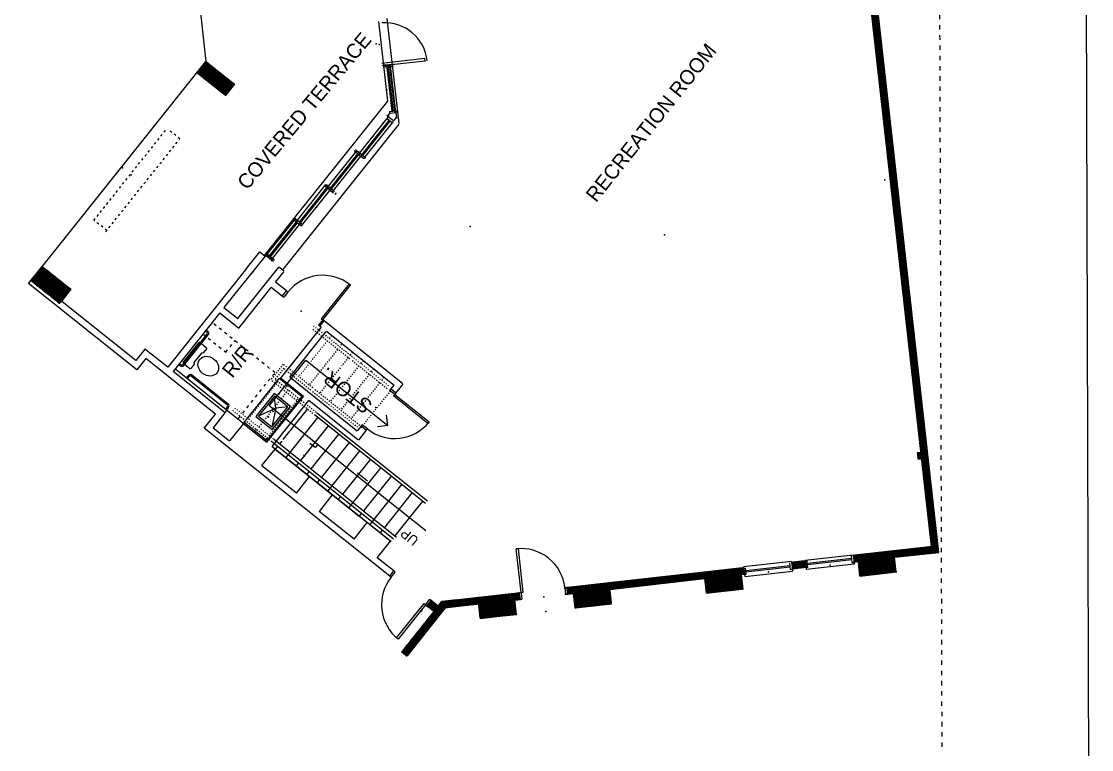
# Model space of a CAD drawing. Extents: x -92740 to -63661, y -15771 to -4391.
# Drawn here: x -64539 to -63661, y -12737 to -12140 of the extents above; entities that cross this region are included whole.
import ezdxf
from ezdxf.enums import TextEntityAlignment as Align

# ---------------------------------------------------------------- set-up
doc = ezdxf.new("R2010")
doc.units = 0
doc.header["$MEASUREMENT"] = 0
doc.linetypes.add('Dashed', pattern=[1, 0.3, -0.4, 0.3])
for name, color, linetype in [('1NOTES', 2, 'Continuous'), ('2NOTES', 1, 'Continuous'), ('B1NOTES', 2, 'Continuous'), ('B1PF', 5, 'Continuous'), ('B1WALLFILL', 1, 'Continuous'), ('B2CABINETS', 3, 'Continuous'), ('B2WALLFILL', 1, 'Continuous'), ('B2WINDOWS', 5, 'Continuous'), ('EXCABINETS', 8, 'Continuous'), ('EXDOORS', 3, 'Continuous'), ('EXWINDOW', 5, 'Continuous'), ('NEWALLS1', 1, 'Continuous'), ('NEWINDOW1', 5, 'Continuous'), ('PROPERTY LINES', 1, 'Continuous'), ('SETBACKS', 13, 'Continuous')]:
    doc.layers.add(name, color=color, linetype=linetype)
doc.styles.add('DCADTXTSTYLE1', font='AVG_TP')
doc.linetypes.add('PROPLINE', pattern='A,0,-1,[5,NGUYEN AD.shx,S=0.003774,R=0,X=-1,Y=0],0', length=1)
pattern_1 = [(45, (0, 0), (-0.11048543456, 0.11048543456), []), (-45, (0, 0), (0.11048543456, 0.11048543456), [])]

msp = doc.modelspace()

# ---------------------------------------------------------------- hatches: boundary and pattern name
at = {"layer": 'B1WALLFILL', "linetype": 'Continuous', "ltscale": 12}
h = msp.add_hatch(dxfattribs=at)
h.set_pattern_fill('ansi37', color=1, scale=0.15625, style=0, pattern_type=2)
h.set_pattern_definition(pattern_1)
h.paths.add_polyline_path([(-63856.55, -12578.24), (-63855.98, -12583.33), (-63852.42, -12583.28), (-63851.12, -12594.91), (-63821.46, -12591.54), (-63822.8, -12579.6), (-63786.45, -12575.51), (-63856.07, -11956.16), (-63896.48, -11960.7), (-63895.87, -11966.17), (-63887.24, -11965.2), (-63886.56, -11971.26), (-63860.19, -11968.7), (-63848.08, -12076.51), (-63993.44, -12092.85), (-63996.7, -12063.77), (-64002.25, -12063.64), (-63998.9, -12093.46), (-64006.71, -12094.13), (-64006.09, -12099.59), (-64006.07, -12099.8), (-63847.46, -12081.98), (-63792.53, -12570.66)], flags=0)
h = msp.add_hatch(dxfattribs=at)
h.set_pattern_fill('ansi37', color=1, scale=0.15625, style=0, pattern_type=2)
h.set_pattern_definition(pattern_1)
h.paths.add_polyline_path([(-64394.9, -12182.45), (-64387.42, -12173.07), (-64363.97, -12191.78), (-64371.45, -12201.16)], flags=0)
h = msp.add_hatch(dxfattribs=at)
h.set_pattern_fill('ansi37', color=1, scale=0.15625, style=0, pattern_type=2)
h.set_pattern_definition(pattern_1)
h.paths.add_polyline_path([(-64530.87, -12352.85), (-64523.38, -12343.47), (-64499.93, -12362.18), (-64507.42, -12371.56)], flags=0)
h = msp.add_hatch(dxfattribs=at)
h.set_pattern_fill('ansi37', color=1, scale=0.15625, style=0, pattern_type=2)
h.set_pattern_definition(pattern_1)
h.paths.add_polyline_path([(-64523.7, -12343.87), (-64521.51, -12341.13), (-64498.06, -12359.84), (-64500.22, -12362.54)], flags=0)
h = msp.add_hatch(dxfattribs=at)
h.set_pattern_fill('ansi37', color=1, scale=0.15625, style=0, pattern_type=2)
h.set_pattern_definition(pattern_1)
h.paths.add_polyline_path([(-64091.6, -12604.27), (-64090.98, -12609.74), (-64085.95, -12609.18), (-64084.61, -12621.15), (-64054.74, -12617.8), (-64056.09, -12605.82), (-63978.16, -12597.06), (-63976.81, -12609.04), (-63946.95, -12605.68), (-63948.3, -12593.7), (-63945.84, -12593.43), (-63946.45, -12587.96)], flags=0)
h = msp.add_hatch(dxfattribs=at)
h.set_pattern_fill('ansi37', color=1, scale=0.15625, style=0, pattern_type=2)
h.set_pattern_definition(pattern_1)
h.paths.add_polyline_path([(-64227.1, -12657.28), (-64200.48, -12623.91), (-64206.2, -12619.35), (-64202.76, -12615.05), (-64197.16, -12619.76), (-64193.99, -12615.78), (-64130.41, -12608.64), (-64129.8, -12614.1), (-64134.09, -12614.59), (-64132.74, -12626.56), (-64162.49, -12629.52), (-64163.79, -12617.92), (-64191.14, -12621), (-64222.82, -12660.7)], flags=0)
at = {"layer": 'B2WALLFILL', "linetype": 'Continuous', "ltscale": 12}
h = msp.add_hatch(dxfattribs=at)
h.set_pattern_fill('ansi37', color=1, scale=0.15625, style=0, pattern_type=2)
h.set_pattern_definition(pattern_1)
h.paths.add_polyline_path([(-63856.6, -12577.82), (-63855.98, -12583.33), (-63852.42, -12583.28), (-63851.12, -12594.91), (-63821.46, -12591.54), (-63822.8, -12579.6), (-63786.45, -12575.51), (-63856.07, -11956.16), (-63896.48, -11960.7), (-63895.87, -11966.17), (-63887.24, -11965.2), (-63886.56, -11971.26), (-63860.19, -11968.7), (-63852.14, -12040.32), (-63853.62, -12040.48), (-63853.01, -12045.95), (-63851.53, -12045.78), (-63801.21, -12493.48), (-63804.09, -12493.8), (-63803.48, -12499.26), (-63800.6, -12498.94), (-63792.53, -12570.66)], flags=0)
h = msp.add_hatch(dxfattribs=at)
h.set_pattern_fill('ansi37', color=1, scale=0.15625, style=0, pattern_type=2)
h.set_pattern_definition(pattern_1)
h.paths.add_polyline_path([(-64533.03, -12355.55), (-64538.66, -12362.62)], flags=0)
h = msp.add_hatch(dxfattribs=at)
h.set_pattern_fill('ansi37', color=1, scale=0.15625, style=0, pattern_type=2)
h.set_pattern_definition(pattern_1)
h.paths.add_polyline_path([(-63907.12, -12583.54), (-63906.5, -12589), (-63895.31, -12587.75), (-63895.93, -12582.28)], flags=0)

# ---------------------------------------------------------------- linework, layer by layer
at = {"layer": 'B1PF', "color": 5, "linetype": 'Continuous', "ltscale": 12}
for p, q in [((-64331.4, -12445.38), (-64346.37, -12464.14)), ((-64331.16, -12447.49), (-64344.26, -12463.91)), ((-64318.11, -12455.99), (-64331.4, -12445.38)), ((-64320.22, -12456.22), (-64331.16, -12447.49)), ((-64330.06, -12457.33), (-64331.01, -12448.9)), ((-64330.06, -12457.33), (-64344.26, -12463.91)), ((-64333.32, -12472.64), (-64320.22, -12456.22)), ((-64330.06, -12457.33), (-64333.32, -12472.64)), ((-64333.08, -12474.75), (-64318.11, -12455.99)), ((-64320.22, -12456.22), (-64330.06, -12457.33)), ((-64346.37, -12464.14), (-64333.08, -12474.75)), ((-64344.26, -12463.91), (-64333.32, -12472.64))]:
    msp.add_line(p, q, dxfattribs=at)
msp.add_point((-64335.98, -12464.75), dxfattribs=at)
at = {"layer": 'B1WALLFILL', "color": 8, "linetype": 'Continuous', "ltscale": 12}
for p, q in [((-64297.76, -12489.6), (-64302.06, -12486.17)), ((-64297.84, -12485.69), (-64300.19, -12483.82)), ((-64295.89, -12487.25), (-64297.76, -12489.6)), ((-64263.06, -12510.24), (-64254.86, -12516.79))]:
    msp.add_line(p, q, dxfattribs=at)
at = {"layer": 'B2CABINETS', "color": 3, "linetype": 'Continuous', "ltscale": 12}
for p, q in [((-64327.28, -12432.78), (-64356.55, -12469.46)), ((-64308.57, -12447.97), (-64327.41, -12432.94)), ((-64337.09, -12483.7), (-64308.44, -12447.81)), ((-64355.97, -12468.74), (-64337.13, -12483.77))]:
    msp.add_line(p, q, dxfattribs=at)
at = {"layer": 'B2WALLFILL', "color": 1, "linetype": 'Dashed', "ltscale": 6}
for p in [(-64455.68, -12260.26), (-64448.67, -12266.18)]:
    msp.add_point(p, dxfattribs=at)
at = {"layer": 'B2WINDOWS', "color": 5, "linetype": 'Continuous', "ltscale": 12}
for p, q in [((-64207.95, -12170.81), (-64243.15, -12174.76)), ((-64207.73, -12172.8), (-64242.92, -12176.76)), ((-64207.69, -12173.13), (-64207.95, -12170.81)), ((-63946.54, -12587.22), (-63907.2, -12582.8)), ((-63856.6, -12577.82), (-63895.93, -12582.24)), ((-63893.78, -12587.96), (-63894.4, -12582.5)), ((-63857.79, -12580.65), (-63894.14, -12584.73)), ((-63857.68, -12581.64), (-63894.03, -12585.73)), ((-63857.43, -12583.88), (-63858.04, -12578.41)), ((-63945.63, -12595.3), (-63906.29, -12590.88)), ((-63944.3, -12593.64), (-63944.92, -12588.18)), ((-63944.67, -12590.41), (-63908.31, -12586.33)), ((-63944.56, -12591.41), (-63908.2, -12587.32)), ((-63907.95, -12589.56), (-63908.56, -12584.09)), ((-63907.95, -12589.56), (-63906.46, -12589.39)), ((-63906.46, -12589.39), (-63906.29, -12590.88)), ((-63893.78, -12587.96), (-63895.27, -12588.13)), ((-63895.27, -12588.13), (-63895.1, -12589.62)), ((-63855.77, -12585.2), (-63895.1, -12589.62)), ((-63857.43, -12583.88), (-63855.93, -12583.71)), ((-63855.93, -12583.71), (-63855.77, -12585.2)), ((-63944.3, -12593.64), (-63945.79, -12593.81)), ((-63945.79, -12593.81), (-63945.63, -12595.3))]:
    msp.add_line(p, q, dxfattribs=at)
msp.add_arc((-64240.51, -12176.28), 34.75, 5.85691, 94.14521, dxfattribs=at)
for p in [(-63926.13, -12591.6), (-63875.6, -12585.92)]:
    msp.add_point(p, dxfattribs=at)
at = {"layer": 'EXCABINETS', "color": 9, "linetype": 'Dashed', "ltscale": 3}
for p, q in [((-64299.2, -12389.77), (-64266.99, -12415.47)), ((-64299.65, -12392.6), (-64268.82, -12417.2)), ((-64284.35, -12397.78), (-64286.22, -12400.12)), ((-64287.78, -12402.07), (-64311.16, -12431.37)), ((-64276.07, -12405.03), (-64277.94, -12407.37)), ((-64279.5, -12409.33), (-64302.56, -12438.23)), ((-64270.59, -12415.8), (-64276.28, -12422.93)), ((-64267.16, -12411.5), (-64269.03, -12413.84)), ((-64266.15, -12416.13), (-64237.45, -12439.04)), ((-64324.03, -12421.36), (-64333.85, -12433.67)), ((-64323.41, -12424.57), (-64330.58, -12433.56)), ((-64323.52, -12421.56), (-64298.87, -12441.23)), ((-64323.41, -12424.82), (-64300.97, -12442.72)), ((-64277.39, -12424.32), (-64293.96, -12445.09)), ((-64261.99, -12422.66), (-64285.37, -12451.96)), ((-64267.44, -12418.31), (-64237.9, -12441.88)), ((-64258.56, -12418.36), (-64260.43, -12420.7)), ((-64249.96, -12425.22), (-64251.83, -12427.56)), ((-64330.56, -12433.79), (-64297.38, -12460.26)), ((-64253.39, -12429.52), (-64276.77, -12458.82)), ((-64241.36, -12432.08), (-64243.23, -12434.42)), ((-64328.49, -12435.48), (-64352.81, -12465.96)), ((-64319.9, -12442.33), (-64344.23, -12472.82)), ((-64333.33, -12434.6), (-64298.86, -12462.11)), ((-64298.04, -12441.89), (-64260.15, -12472.13)), ((-64244.79, -12436.38), (-64268.17, -12465.68)), ((-64311.62, -12449.58), (-64335.94, -12480.07)), ((-64299.86, -12443.61), (-64261.69, -12474.07)), ((-64236.19, -12443.24), (-64261.14, -12474.51)), ((-64365.33, -12459.18), (-64332.5, -12485.37)), ((-64363.77, -12457.22), (-64330.16, -12484.04)), ((-64345.79, -12474.77), (-64347.66, -12477.11)), ((-64337.5, -12482.02), (-64339.37, -12484.37))]:
    msp.add_line(p, q, dxfattribs=at)
at = {"layer": 'EXCABINETS', "color": 1, "linetype": 'Continuous', "ltscale": 12}
msp.add_line((-64293.25, -12391.31), (-64326.62, -12433.13), dxfattribs=at)
at = {"layer": 'EXCABINETS', "color": 8, "linetype": 'Continuous', "ltscale": 12}
for p, q in [((-64296.37, -12395.22), (-64319.75, -12424.52)), ((-64292.94, -12390.92), (-64294.81, -12393.27)), ((-64304.13, -12457.84), (-64324.31, -12483.13)), ((-64295.53, -12464.7), (-64321.86, -12497.7)), ((-64298.47, -12462.42), (-64207.24, -12535.22)), ((-64296.6, -12460.89), (-64205.76, -12533.37)), ((-64286.92, -12471.57), (-64309.82, -12500.27)), ((-64333.28, -12484.75), (-64259.8, -12543.38)), ((-64331.72, -12482.79), (-64258.24, -12541.42)), ((-64325.24, -12484.3), (-64327.03, -12486.54)), ((-64278.34, -12478.42), (-64301.24, -12507.12)), ((-64269.74, -12485.28), (-64292.64, -12513.98)), ((-64328.59, -12488.49), (-64330.46, -12490.84)), ((-64330.46, -12490.84), (-64261.67, -12545.72)), ((-64261.14, -12492.14), (-64287.47, -12525.14)), ((-64311.39, -12502.21), (-64313.26, -12504.56)), ((-64252.54, -12499), (-64275.44, -12527.7)), ((-64303.11, -12509.46), (-64304.67, -12511.42)), ((-64243.94, -12505.86), (-64270.27, -12538.86)), ((-64235.34, -12512.72), (-64258.24, -12541.42)), ((-64294.2, -12515.93), (-64296.07, -12518.28)), ((-64226.75, -12519.58), (-64253.08, -12552.58)), ((-64277, -12529.66), (-64278.87, -12532)), ((-64218.15, -12526.44), (-64241.05, -12555.14)), ((-64209.55, -12533.3), (-64232.45, -12562)), ((-64262.46, -12545.1), (-64235.35, -12566.73)), ((-64259.8, -12543.38), (-64261.67, -12545.72)), ((-64259.8, -12543.38), (-64233.48, -12564.38)), ((-64259.03, -12540.8), (-64231.09, -12563.09)), ((-64242.61, -12557.1), (-64244.48, -12559.44))]:
    msp.add_line(p, q, dxfattribs=at)
at = {"layer": 'EXCABINETS', "color": 1, "linetype": 'Continuous', "ltscale": 6}
for p, q in [((-64318.38, -12432.04), (-64296.93, -12449.15)), ((-64297.09, -12449.02), (-64263.25, -12476.02))]:
    msp.add_line(p, q, dxfattribs=at)
at = {"layer": 'EXDOORS', "color": 5, "linetype": 'Continuous', "ltscale": 12}
for p, q in [((-64232.94, -12221.49), (-64231.07, -12219.14)), ((-64231.7, -12215.09), (-64231.21, -12219.52))]:
    msp.add_line(p, q, dxfattribs=at)
at = {"layer": 'EXDOORS', "color": 3, "linetype": 'Continuous', "ltscale": 12}
for p, q in [((-64320.17, -12362.16), (-64323.6, -12366.46)), ((-64321.34, -12361.22), (-64320.17, -12362.16)), ((-64270.05, -12355.46), (-64292.81, -12383.99)), ((-64291.64, -12384.92), (-64268.88, -12356.39)), ((-64268.88, -12356.39), (-64270.05, -12355.46)), ((-64324.77, -12365.52), (-64323.6, -12366.46)), ((-64291.64, -12384.92), (-64295.07, -12389.22)), ((-64293.9, -12390.16), (-64295.07, -12389.22)), ((-64292.81, -12383.99), (-64291.64, -12384.92)), ((-64290.47, -12385.86), (-64291.64, -12384.92)), ((-64235.88, -12441.57), (-64236.81, -12442.74)), ((-64232.51, -12446.18), (-64236.81, -12442.74)), ((-64233.45, -12447.35), (-64232.51, -12446.18)), ((-64205.31, -12469.8), (-64233.45, -12447.35)), ((-64231.58, -12445), (-64232.51, -12446.18)), ((-64232.51, -12446.18), (-64204.37, -12468.63)), ((-64204.37, -12468.63), (-64205.31, -12469.8)), ((-64260.2, -12472.06), (-64259.27, -12470.88)), ((-64254.97, -12474.31), (-64259.27, -12470.88)), ((-64255.9, -12475.49), (-64254.97, -12474.31)), ((-64307.27, -12495.44), (-64306.1, -12496.38)), ((-64132.95, -12572.63), (-64131.46, -12572.47)), ((-64128.92, -12608.47), (-64132.95, -12572.63)), ((-64131.46, -12572.47), (-64127.43, -12608.3)), ((-64235.51, -12595.96), (-64232.08, -12591.66)), ((-64233.25, -12590.73), (-64232.08, -12591.66)), ((-64236.68, -12595.02), (-64235.51, -12595.96)), ((-64130.41, -12608.64), (-64128.92, -12608.47)), ((-64127.43, -12608.3), (-64128.92, -12608.47)), ((-64128.92, -12608.47), (-64128.31, -12613.94)), ((-64091.6, -12604.27), (-64093.09, -12604.44)), ((-64093.09, -12604.44), (-64092.47, -12609.91)), ((-64230.99, -12645.62), (-64208.54, -12617.48)), ((-64208.54, -12617.48), (-64207.37, -12618.41)), ((-64207.37, -12618.41), (-64203.94, -12614.11)), ((-64202.76, -12615.05), (-64203.94, -12614.11)), ((-64129.8, -12614.1), (-64128.31, -12613.94)), ((-64090.98, -12609.74), (-64092.47, -12609.91)), ((-64207.37, -12618.41), (-64229.82, -12646.55)), ((-64209.94, -12624.04), (-64211.11, -12623.1)), ((-64206.51, -12619.74), (-64207.68, -12618.8)), ((-64206.2, -12619.35), (-64207.37, -12618.41)), ((-64229.82, -12646.55), (-64230.99, -12645.62))]:
    msp.add_line(p, q, dxfattribs=at)
for centre, radius, start, end in [((-64291.64, -12384.92), 36.5, 51.41316, 141.41316), ((-64232.51, -12446.18), 36, 231.41316, 321.41316), ((-64128.92, -12608.47), 36.06, 6.41316, 96.41316), ((-64207.37, -12618.41), 36, 141.41316, 231.41316)]:
    msp.add_arc(centre, radius, start, end, dxfattribs=at)
for p in [(-64309.34, -12377.84), (-64321.01, -12439.36), (-64327.7, -12445.93), (-64248.04, -12456.81), (-64110.39, -12611.92), (-64108.67, -12623.86)]:
    msp.add_point(p, dxfattribs=at)
at = {"layer": 'EXWINDOW', "color": 5, "linetype": 'Continuous', "ltscale": 12}
msp.add_point((-64011.32, -12315.15), dxfattribs=at)
at = {"layer": 'NEWALLS1', "color": 1, "linetype": 'Continuous', "ltscale": 12}
for p, q in [((-63786.45, -12575.51), (-63856.07, -11956.16)), ((-64404.87, -12017.77), (-64387.42, -12173.07)), ((-63792.53, -12570.66), (-63847.46, -12081.98)), ((-64529.62, -12351.29), (-64387.42, -12173.07)), ((-64387.42, -12173.07), (-64363.97, -12191.78)), ((-64240.14, -12176.06), (-64234.68, -12175.45)), ((-64240.14, -12176.06), (-64239.97, -12177.55)), ((-64239.97, -12177.55), (-64234.51, -12176.94)), ((-64237.76, -12176.53), (-64237.59, -12178.02)), ((-64237.6, -12176.51), (-64237.43, -12178)), ((-64234.68, -12175.45), (-64234.51, -12176.94)), ((-64371.45, -12201.16), (-64394.9, -12182.45)), ((-64363.97, -12191.78), (-64371.45, -12201.16)), ((-64263.59, -12246.28), (-64264.53, -12247.45)), ((-64264.53, -12247.45), (-64260.23, -12250.88)), ((-64263.59, -12246.28), (-64259.29, -12249.71)), ((-64261.25, -12248.15), (-64262.18, -12249.32)), ((-64262.18, -12249.32), (-64257.89, -12252.76)), ((-64261.25, -12248.15), (-64256.95, -12251.58)), ((-64259.29, -12249.71), (-64260.23, -12250.88)), ((-64256.95, -12251.58), (-64257.89, -12252.76)), ((-64288.94, -12274.03), (-64289.87, -12275.21)), ((-64289.87, -12275.21), (-64285.57, -12278.64)), ((-64288.94, -12274.03), (-64284.64, -12277.46)), ((-64286.98, -12275.59), (-64287.92, -12276.77)), ((-64286.98, -12275.59), (-64287.92, -12276.77)), ((-64286.98, -12275.59), (-64282.68, -12279.02)), ((-64287.92, -12276.77), (-64283.62, -12280.2)), ((-64284.64, -12277.46), (-64285.57, -12278.64)), ((-64284.64, -12277.46), (-64285.57, -12278.64)), ((-64282.68, -12279.02), (-64283.62, -12280.2)), ((-64313.89, -12302.1), (-64314.82, -12303.27)), ((-64313.89, -12302.1), (-64314.82, -12303.27)), ((-64313.89, -12302.1), (-64309.59, -12305.53)), ((-64314.82, -12303.27), (-64310.53, -12306.7)), ((-64312.33, -12303.35), (-64313.26, -12304.52)), ((-64313.26, -12304.52), (-64308.96, -12307.95)), ((-64312.33, -12303.35), (-64308.03, -12306.78)), ((-64309.59, -12305.53), (-64310.53, -12306.7)), ((-64338.92, -12332.66), (-64372.6, -12374.91)), ((-64354.13, -12342.91), (-64343.22, -12329.23)), ((-64343.22, -12329.23), (-64338.53, -12332.98)), ((-64336.97, -12331.02), (-64337.9, -12332.19)), ((-64336.97, -12331.02), (-64337.9, -12332.19)), ((-64337.9, -12332.19), (-64333.6, -12335.62)), ((-64336.97, -12331.02), (-64332.67, -12334.45)), ((-64335.4, -12332.27), (-64336.34, -12333.44)), ((-64336.34, -12333.44), (-64332.04, -12336.87)), ((-64335.4, -12332.27), (-64331.1, -12335.7)), ((-64332.67, -12334.45), (-64333.6, -12335.62)), ((-64532.74, -12355.2), (-64521.51, -12341.13)), ((-64521.51, -12341.13), (-64498.06, -12359.84)), ((-64354.1, -12342.94), (-64418.65, -12423.84)), ((-64361.28, -12383.94), (-64327.58, -12341.71)), ((-64330.37, -12354.02), (-64323.59, -12345.53)), ((-64323.28, -12345.14), (-64327.58, -12341.71)), ((-64321.34, -12361.22), (-64330.37, -12354.02)), ((-64444.02, -12425.99), (-64532.74, -12355.2)), ((-64498.06, -12359.84), (-64505.55, -12369.22)), ((-64360.41, -12391.67), (-64333.8, -12358.32)), ((-64324.77, -12365.52), (-64333.8, -12358.32)), ((-64324.77, -12365.52), (-64321.34, -12361.22)), ((-64444.89, -12418.26), (-64505.47, -12369.92)), ((-64376.03, -12379.21), (-64414.36, -12427.27)), ((-64376.03, -12379.21), (-64360.41, -12391.67)), ((-64372.6, -12374.91), (-64361.28, -12383.94)), ((-64293.9, -12390.16), (-64290.47, -12385.86)), ((-64292.87, -12390.98), (-64293.9, -12390.16)), ((-64225.82, -12437.44), (-64290.47, -12385.86)), ((-64318.51, -12431.93), (-64288.66, -12394.52)), ((-64232.94, -12438.79), (-64288.44, -12394.52)), ((-64437.4, -12408.88), (-64444.89, -12418.26)), ((-64418.64, -12423.84), (-64437.4, -12408.88)), ((-64436.54, -12416.61), (-64444.02, -12425.99)), ((-64379.47, -12462.14), (-64436.54, -12416.61)), ((-64371.72, -12461.28), (-64414.36, -12427.27)), ((-64355.76, -12470.67), (-64412.14, -12425.68)), ((-64233.38, -12438.45), (-64235.88, -12441.57)), ((-64231.58, -12445), (-64235.88, -12441.57)), ((-64231.58, -12445), (-64225.61, -12437.52)), ((-64337.45, -12485.32), (-64307.39, -12447.64)), ((-64333.15, -12488.75), (-64303.09, -12451.07)), ((-64371.74, -12461.27), (-64369.89, -12458.94)), ((-64388.71, -12473.71), (-64379.47, -12462.14)), ((-64371.74, -12461.27), (-64381.41, -12473.38)), ((-64238.34, -12471.59), (-64239.29, -12463.16)), ((-64236.68, -12595.02), (-64388.71, -12473.71)), ((-64381.41, -12473.38), (-64367.91, -12484.16)), ((-64356.53, -12469.9), (-64367.73, -12483.93)), ((-64355.76, -12470.67), (-64337.43, -12485.29)), ((-64260.2, -12472.06), (-64263.25, -12475.88)), ((-64255.9, -12475.49), (-64262.38, -12483.61)), ((-64255.9, -12475.49), (-64260.2, -12472.06)), ((-64238.34, -12471.59), (-64246.78, -12472.54)), ((-64341.4, -12504.45), (-64330.57, -12490.87)), ((-64333.13, -12488.72), (-64236.06, -12566.18)), ((-64313.18, -12527.01), (-64341.44, -12504.46)), ((-64313.14, -12526.99), (-64302.31, -12513.42)), ((-64294.31, -12542.02), (-64283.48, -12528.45)), ((-64265.91, -12564.73), (-64294.53, -12541.89)), ((-64265.87, -12564.71), (-64255.04, -12551.14)), ((-64246.85, -12579.89), (-64236.02, -12566.32)), ((-63856.59, -12577.86), (-63792.53, -12570.66)), ((-64233.28, -12590.76), (-64246.89, -12579.9)), ((-64233.25, -12590.73), (-64246.84, -12579.88)), ((-63907.12, -12583.54), (-63895.93, -12582.28)), ((-63895.89, -12582.66), (-63895.27, -12588.13)), ((-63856.72, -12583.41), (-63852.15, -12582.9)), ((-63856.55, -12578.24), (-63855.93, -12583.71)), ((-63821.46, -12591.54), (-63822.8, -12579.6)), ((-63822.45, -12579.56), (-63786.45, -12575.51)), ((-64236.68, -12595.02), (-64233.25, -12590.73)), ((-64093.7, -12604.51), (-63946.45, -12587.96)), ((-63946.41, -12588.34), (-63945.79, -12593.81)), ((-63907.07, -12583.92), (-63906.46, -12589.39)), ((-63906.5, -12589), (-63895.31, -12587.75)), ((-63851.73, -12589.44), (-63852.42, -12583.28)), ((-63851.1, -12595.06), (-63851.79, -12588.9)), ((-63851.12, -12594.91), (-63820.94, -12591.52)), ((-64056.09, -12605.82), (-63978.16, -12597.06)), ((-63976.81, -12609.04), (-63978.16, -12597.06)), ((-63948.3, -12593.7), (-63945.84, -12593.43)), ((-63946.95, -12605.68), (-63948.3, -12593.7)), ((-64182.04, -12614.44), (-64130.33, -12608.63)), ((-64130.41, -12608.64), (-64129.8, -12614.1)), ((-64093.09, -12609.98), (-64085.95, -12609.18)), ((-64091.6, -12604.27), (-64090.98, -12609.74)), ((-64084.61, -12621.15), (-64085.95, -12609.18)), ((-64054.75, -12617.76), (-64056.09, -12605.82)), ((-63946.95, -12605.68), (-63976.81, -12609.04)), ((-64206.2, -12619.35), (-64202.76, -12615.05)), ((-64192.71, -12623.14), (-64202.79, -12615.09)), ((-64197.26, -12619.44), (-64202.76, -12615.05)), ((-64197.16, -12619.76), (-64193.99, -12615.78)), ((-64182.04, -12614.44), (-64193.99, -12615.78)), ((-64163.79, -12617.92), (-64191.14, -12621)), ((-64134.09, -12614.59), (-64131.91, -12614.34)), ((-64132.74, -12626.56), (-64134.09, -12614.59)), ((-64131.63, -12614.31), (-64129.45, -12614.06)), ((-64054.74, -12617.8), (-64084.61, -12621.15)), ((-64200.48, -12623.91), (-64227.1, -12657.28)), ((-64191.14, -12621.02), (-64222.49, -12660.32)), ((-64200.48, -12623.91), (-64206.2, -12619.35)), ((-64162.49, -12629.52), (-64163.72, -12618.63)), ((-64132.74, -12626.56), (-64162.45, -12629.9))]:
    msp.add_line(p, q, dxfattribs=at)
at = {"layer": 'NEWALLS1', "color": 5, "linetype": 'Continuous', "ltscale": 12}
for p, q in [((-64238.33, -12217.83), (-64236.15, -12215.09)), ((-64237.94, -12218.14), (-64237.18, -12217.18)), ((-64237.94, -12218.14), (-64233.64, -12221.57)), ((-64236.76, -12215.66), (-64231.29, -12215.05)), ((-64406.2, -12421.71), (-64386.24, -12396.69)), ((-64405.42, -12422.33), (-64385.46, -12397.32)), ((-64387.97, -12394.04), (-64387.34, -12393.26)), ((-64386.4, -12395.29), (-64387.97, -12394.04)), ((-64385.78, -12394.51), (-64387.34, -12393.26)), ((-64409.17, -12420.62), (-64409.8, -12421.4)), ((-64409.8, -12421.4), (-64408.23, -12422.65)), ((-64409.17, -12420.62), (-64407.61, -12421.86)), ((-64402.91, -12432.01), (-64401.66, -12430.45)), ((-64402.91, -12432.01), (-64402.13, -12432.63)), ((-64402.13, -12432.63), (-64400.88, -12431.07)), ((-64399.48, -12430.91), (-64369.77, -12454.61)), ((-64398.85, -12430.13), (-64369.15, -12453.83)), ((-64369.61, -12456.02), (-64370.86, -12457.58)), ((-64370.08, -12458.2), (-64370.86, -12457.58)), ((-64368.83, -12456.64), (-64370.08, -12458.2))]:
    msp.add_line(p, q, dxfattribs=at)
at = {"layer": 'NEWALLS1', "color": 5, "linetype": 'Dashed', "ltscale": 6}
for p, q in [((-64479.25, -12303.41), (-64419.27, -12228.24)), ((-64408.73, -12236.54), (-64418.68, -12228.6)), ((-64469.58, -12312.83), (-64409.16, -12237.1)), ((-64468.71, -12311.71), (-64478.66, -12303.77))]:
    msp.add_line(p, q, dxfattribs=at)
at = {"layer": 'NEWALLS1', "color": 10, "linetype": 'Dashed', "ltscale": 8}
for p, q in [((-64330.76, -12428.17), (-64382.35, -12387.01)), ((-64389.84, -12396.39), (-64371.08, -12411.35)), ((-64371.08, -12411.35), (-64363.59, -12401.97)), ((-64360.7, -12465.69), (-64330.76, -12428.17))]:
    msp.add_line(p, q, dxfattribs=at)
at = {"layer": 'NEWALLS1', "color": 5, "linetype": 'Continuous', "ltscale": 0.03125}
for p, q in [((-64406.05, -12419.91), (-64392.95, -12403.5)), ((-64392.25, -12403.42), (-64392.95, -12403.5)), ((-64392.25, -12403.42), (-64391.86, -12403.73)), ((-64391.08, -12404.35), (-64386.78, -12407.78)), ((-64390.91, -12412.16), (-64397.15, -12419.98)), ((-64389.5, -12412), (-64390.91, -12412.16)), ((-64386.7, -12408.48), (-64389.5, -12412)), ((-64386.7, -12408.48), (-64386.78, -12407.78)), ((-64406.05, -12419.91), (-64405.97, -12420.61)), ((-64405.58, -12420.92), (-64405.97, -12420.61)), ((-64400.5, -12424.98), (-64404.8, -12421.55)), ((-64400.5, -12424.98), (-64399.8, -12424.9)), ((-64396.99, -12421.38), (-64399.8, -12424.9)), ((-64397.15, -12419.98), (-64396.99, -12421.38))]:
    msp.add_line(p, q, dxfattribs=at)
at = {"layer": 'NEWALLS1', "color": 2, "linetype": 'Continuous', "ltscale": 12}
for p, q in [((-64335.5, -12455.47), (-64305.57, -12417.95)), ((-64305.57, -12417.95), (-64238.34, -12471.59)), ((-64237.8, -12533.43), (-64335.5, -12455.47)), ((-64207.14, -12557.89), (-64239.11, -12532.39))]:
    msp.add_line(p, q, dxfattribs=at)
at = {"layer": 'NEWALLS1', "color": 1, "linetype": 'Continuous', "ltscale": 6}
for p, q in [((-64307.42, -12447.68), (-64326.17, -12432.71)), ((-64262.74, -12483.33), (-64303.12, -12451.11))]:
    msp.add_line(p, q, dxfattribs=at)
at = {"layer": 'NEWALLS1', "color": 5, "linetype": 'Continuous', "ltscale": 8}
for centre, radius, start, end in [((-64387.03, -12396.07), 1, 321.41316, 411.41316), ((-64387.03, -12396.07), 2, 321.41316, 411.41316), ((-64406.98, -12421.08), 2, 231.41316, 321.41316), ((-64406.98, -12421.08), 1, 231.41316, 321.41316), ((-64400.1, -12431.69), 2, 51.41316, 141.41316), ((-64400.1, -12431.69), 1, 51.41316, 141.41316), ((-64370.4, -12455.39), 1, 321.41316, 411.41316), ((-64370.4, -12455.39), 2, 321.41316, 411.41316)]:
    msp.add_arc(centre, radius, start, end, dxfattribs=at)
at = {"layer": 'NEWALLS1', "color": 5, "linetype": 'Continuous', "ltscale": 0.03125}
msp.add_ellipse((-64385.43, -12422.93), major_axis=(-7.03, 5.61), ratio=0.833333, start_param=4.712389, end_param=10.995574, dxfattribs=at)
at = {"layer": 'NEWALLS1', "color": 1, "linetype": 'Continuous', "ltscale": 12}
for p in [(-63830.83, -12270.13), (-64170.84, -12308.35), (-64417.42, -12431.86), (-64332.24, -12460.06)]:
    msp.add_point(p, dxfattribs=at)
at = {"layer": 'NEWINDOW1', "color": 5, "linetype": 'Continuous', "ltscale": 12}
for p, q in [((-64245.74, -12140.39), (-64238.4, -12205.74)), ((-64239, -12137.85), (-64229.33, -12223.93)), ((-64240.14, -12176.06), (-64241.63, -12176.23)), ((-64239.97, -12177.55), (-64241.47, -12177.72)), ((-64240.14, -12176.06), (-64234.68, -12175.45)), ((-64240.14, -12176.06), (-64239.97, -12177.55)), ((-64239.97, -12177.55), (-64240.14, -12176.06)), ((-64239.97, -12177.55), (-64234.51, -12176.94)), ((-64237.6, -12176.51), (-64239.09, -12176.68)), ((-64237.43, -12178), (-64238.92, -12178.17)), ((-64234.69, -12213.92), (-64238.71, -12178.14)), ((-64237.76, -12176.53), (-64236.76, -12176.42)), ((-64237.76, -12176.53), (-64237.59, -12178.02)), ((-64237.59, -12178.02), (-64237.76, -12176.53)), ((-64233.7, -12213.81), (-64237.72, -12178.03)), ((-64237.6, -12176.51), (-64237.43, -12178)), ((-64237.43, -12178), (-64237.6, -12176.51)), ((-64237.59, -12178.02), (-64236.6, -12177.91)), ((-64236.94, -12176.4), (-64232.59, -12215.05)), ((-64231.7, -12215.09), (-64236.06, -12176.34)), ((-64234.68, -12175.45), (-64233.68, -12175.34)), ((-64234.68, -12175.45), (-64234.51, -12176.94)), ((-64234.51, -12176.94), (-64234.68, -12175.45)), ((-64234.51, -12176.94), (-64233.52, -12176.83)), ((-64238.46, -12205.57), (-64339.5, -12332.2)), ((-64236.93, -12214.17), (-64231.46, -12213.56)), ((-64236.93, -12214.17), (-64236.76, -12215.66)), ((-64231.46, -12213.56), (-64231.29, -12215.05)), ((-64262.18, -12249.32), (-64237.86, -12218.84)), ((-64259.49, -12249.56), (-64237.04, -12221.42)), ((-64258.71, -12250.18), (-64236.26, -12222.04)), ((-64257.89, -12252.76), (-64233.56, -12222.27)), ((-64242.7, -12223.3), (-64241.91, -12223.92)), ((-64237.94, -12218.14), (-64239.11, -12217.2)), ((-64238.8, -12220.01), (-64237.86, -12218.84)), ((-64238.8, -12220.01), (-64234.5, -12223.44)), ((-64238.79, -12218.02), (-64237.79, -12217.91)), ((-64234.5, -12223.44), (-64233.56, -12222.27)), ((-64229.22, -12224.45), (-64324.65, -12344.05)), ((-64287.92, -12276.77), (-64263.59, -12246.28)), ((-64285.57, -12278.64), (-64261.25, -12248.15)), ((-64285.22, -12277), (-64262.77, -12248.86)), ((-64284.44, -12277.62), (-64261.99, -12249.48)), ((-64264.53, -12247.45), (-64265.7, -12246.52)), ((-64263.59, -12246.28), (-64264.77, -12245.35)), ((-64263.59, -12246.28), (-64264.53, -12247.45)), ((-64264.53, -12247.45), (-64263.59, -12246.28)), ((-64264.53, -12247.45), (-64260.23, -12250.88)), ((-64263.59, -12246.28), (-64259.29, -12249.71)), ((-64262.18, -12249.32), (-64263.36, -12248.39)), ((-64261.25, -12248.15), (-64262.42, -12247.22)), ((-64261.25, -12248.15), (-64262.18, -12249.32)), ((-64262.18, -12249.32), (-64261.25, -12248.15)), ((-64262.18, -12249.32), (-64257.89, -12252.76)), ((-64261.25, -12248.15), (-64256.95, -12251.58)), ((-64259.29, -12249.71), (-64260.23, -12250.88)), ((-64260.23, -12250.88), (-64259.29, -12249.71)), ((-64259.29, -12249.71), (-64258.51, -12250.34)), ((-64282.88, -12278.87), (-64260.43, -12250.73)), ((-64260.23, -12250.88), (-64259.45, -12251.51)), ((-64256.95, -12251.58), (-64257.89, -12252.76)), ((-64257.89, -12252.76), (-64256.95, -12251.58)), ((-64256.95, -12251.58), (-64256.17, -12252.21)), ((-64313.26, -12304.52), (-64288.94, -12274.03)), ((-64288.94, -12274.03), (-64289.87, -12275.21)), ((-64289.87, -12275.21), (-64288.94, -12274.03)), ((-64289.87, -12275.21), (-64285.57, -12278.64)), ((-64287.92, -12276.77), (-64289.09, -12275.83)), ((-64288.94, -12274.03), (-64284.64, -12277.46)), ((-64286.98, -12275.59), (-64288.16, -12274.66)), ((-64286.98, -12275.59), (-64287.92, -12276.77)), ((-64287.92, -12276.77), (-64286.98, -12275.59)), ((-64286.98, -12275.59), (-64287.92, -12276.77)), ((-64287.92, -12276.77), (-64286.98, -12275.59)), ((-64286.98, -12275.59), (-64282.68, -12279.02)), ((-64286.98, -12275.59), (-64286.2, -12276.22)), ((-64310.57, -12304.75), (-64288.11, -12276.61)), ((-64309.79, -12305.37), (-64287.33, -12277.23)), ((-64308.96, -12307.95), (-64284.64, -12277.46)), ((-64308.96, -12307.95), (-64284.64, -12277.46)), ((-64287.92, -12276.77), (-64283.62, -12280.2)), ((-64287.92, -12276.77), (-64287.14, -12277.39)), ((-64285.57, -12278.64), (-64286.75, -12277.7)), ((-64284.64, -12277.46), (-64285.81, -12276.53)), ((-64284.64, -12277.46), (-64285.57, -12278.64)), ((-64285.57, -12278.64), (-64284.64, -12277.46)), ((-64284.64, -12277.46), (-64285.57, -12278.64)), ((-64285.57, -12278.64), (-64284.64, -12277.46)), ((-64285.57, -12278.64), (-64284.79, -12279.26)), ((-64284.64, -12277.46), (-64283.86, -12278.09)), ((-64282.68, -12279.02), (-64283.62, -12280.2)), ((-64283.62, -12280.2), (-64282.68, -12279.02)), ((-64283.62, -12280.2), (-64282.84, -12280.82)), ((-64282.68, -12279.02), (-64281.9, -12279.65)), ((-64281.27, -12282.07), (-64280.34, -12280.9)), ((-64338.21, -12332.58), (-64313.89, -12302.1)), ((-64314.82, -12303.27), (-64316, -12302.34)), ((-64313.89, -12302.1), (-64315.06, -12301.16)), ((-64313.89, -12302.1), (-64314.82, -12303.27)), ((-64314.82, -12303.27), (-64313.89, -12302.1)), ((-64313.89, -12302.1), (-64314.82, -12303.27)), ((-64314.82, -12303.27), (-64313.89, -12302.1)), ((-64313.89, -12302.1), (-64309.59, -12305.53)), ((-64313.89, -12302.1), (-64313.11, -12302.72)), ((-64335.52, -12332.82), (-64313.07, -12304.68)), ((-64334.74, -12333.44), (-64312.28, -12305.3)), ((-64333.91, -12336.01), (-64309.59, -12305.53)), ((-64314.82, -12303.27), (-64310.53, -12306.7)), ((-64314.82, -12303.27), (-64314.04, -12303.9)), ((-64312.33, -12303.35), (-64313.26, -12304.52)), ((-64313.26, -12304.52), (-64312.33, -12303.35)), ((-64313.26, -12304.52), (-64308.96, -12307.95)), ((-64312.33, -12303.35), (-64308.03, -12306.78)), ((-64309.59, -12305.53), (-64310.53, -12306.7)), ((-64310.53, -12306.7), (-64309.59, -12305.53)), ((-64310.53, -12306.7), (-64309.74, -12307.33)), ((-64309.59, -12305.53), (-64308.81, -12306.15)), ((-64338.21, -12332.58), (-64339.39, -12331.65)), ((-64337.28, -12331.41), (-64338.21, -12332.58)), ((-64336.97, -12331.02), (-64337.9, -12332.19)), ((-64337.9, -12332.19), (-64336.97, -12331.02)), ((-64336.97, -12331.02), (-64337.9, -12332.19)), ((-64337.9, -12332.19), (-64336.97, -12331.02)), ((-64337.9, -12332.19), (-64333.6, -12335.62)), ((-64337.9, -12332.19), (-64337.12, -12332.82)), ((-64337.28, -12331.41), (-64332.98, -12334.84)), ((-64336.97, -12331.02), (-64332.67, -12334.45)), ((-64336.97, -12331.02), (-64336.18, -12331.64)), ((-64335.4, -12332.27), (-64336.34, -12333.44)), ((-64336.34, -12333.44), (-64335.4, -12332.27)), ((-64336.34, -12333.44), (-64332.04, -12336.87)), ((-64335.4, -12332.27), (-64331.1, -12335.7)), ((-64332.98, -12334.84), (-64333.91, -12336.01)), ((-64333.91, -12336.01), (-64333.13, -12336.64)), ((-64332.67, -12334.45), (-64333.6, -12335.62)), ((-64333.6, -12335.62), (-64332.67, -12334.45)), ((-64333.6, -12335.62), (-64332.82, -12336.25)), ((-64332.67, -12334.45), (-64331.89, -12335.08))]:
    msp.add_line(p, q, dxfattribs=at)
for p in [(-64247.77, -12158.81), (-64245.23, -12159.26), (-64238.94, -12196.28), (-64250.02, -12234.08), (-64275.76, -12261.52), (-64273.41, -12263.39), (-64301.1, -12289.28), (-64296.8, -12292.71), (-64326.05, -12317.34), (-64349.13, -12346.26)]:
    msp.add_point(p, dxfattribs=at)
at = {"layer": 'PROPERTY LINES', "color": 6, "linetype": 'PROPLINE', "ltscale": 240}
msp.add_line((-63666.56, -11837.74), (-63661.17, -13648.42), dxfattribs=at)
at = {"layer": 'SETBACKS', "color": 5, "linetype": 'Dashed', "ltscale": 12}
msp.add_line((-63786.32, -11958.52), (-63784.01, -12737.16), dxfattribs=at)

# ---------------------------------------------------------------- texts
at = {"layer": '1NOTES', "color": 1, "linetype": 'Continuous', "ltscale": 12, "style": 'DCADTXTSTYLE1'}
msp.add_text('COVERED TERRACE', height=12, rotation=50.24002, dxfattribs=at).set_placement((-64350.73, -12281.49), align=Align.BOTTOM_LEFT)
at = {"layer": '2NOTES', "color": 1, "linetype": 'Continuous', "ltscale": 12, "style": 'DCADTXTSTYLE1'}
msp.add_text('STOR.', height=12, rotation=141.72785, dxfattribs=at).set_placement((-64247.6, -12450.6), align=Align.BOTTOM_LEFT)
at = {"layer": 'B1NOTES', "color": 1, "linetype": 'Continuous', "ltscale": 12, "style": 'DCADTXTSTYLE1'}
for s, p in [('RECREATION ROOM', (-64064.65, -12291.61)), ('R/R', (-64362.94, -12435.57))]:
    msp.add_text(s, height=12, rotation=51.41316, dxfattribs=at).set_placement(p, align=Align.BOTTOM_LEFT)
at = {"layer": 'B1NOTES', "color": 3, "linetype": 'Continuous', "ltscale": 12, "style": 'DCADTXTSTYLE1'}
msp.add_text('UP', height=8, rotation=141.41316, dxfattribs=at).set_placement((-64210.69, -12562.59), align=Align.BOTTOM_LEFT)

doc.saveas('drawing.dxf')
